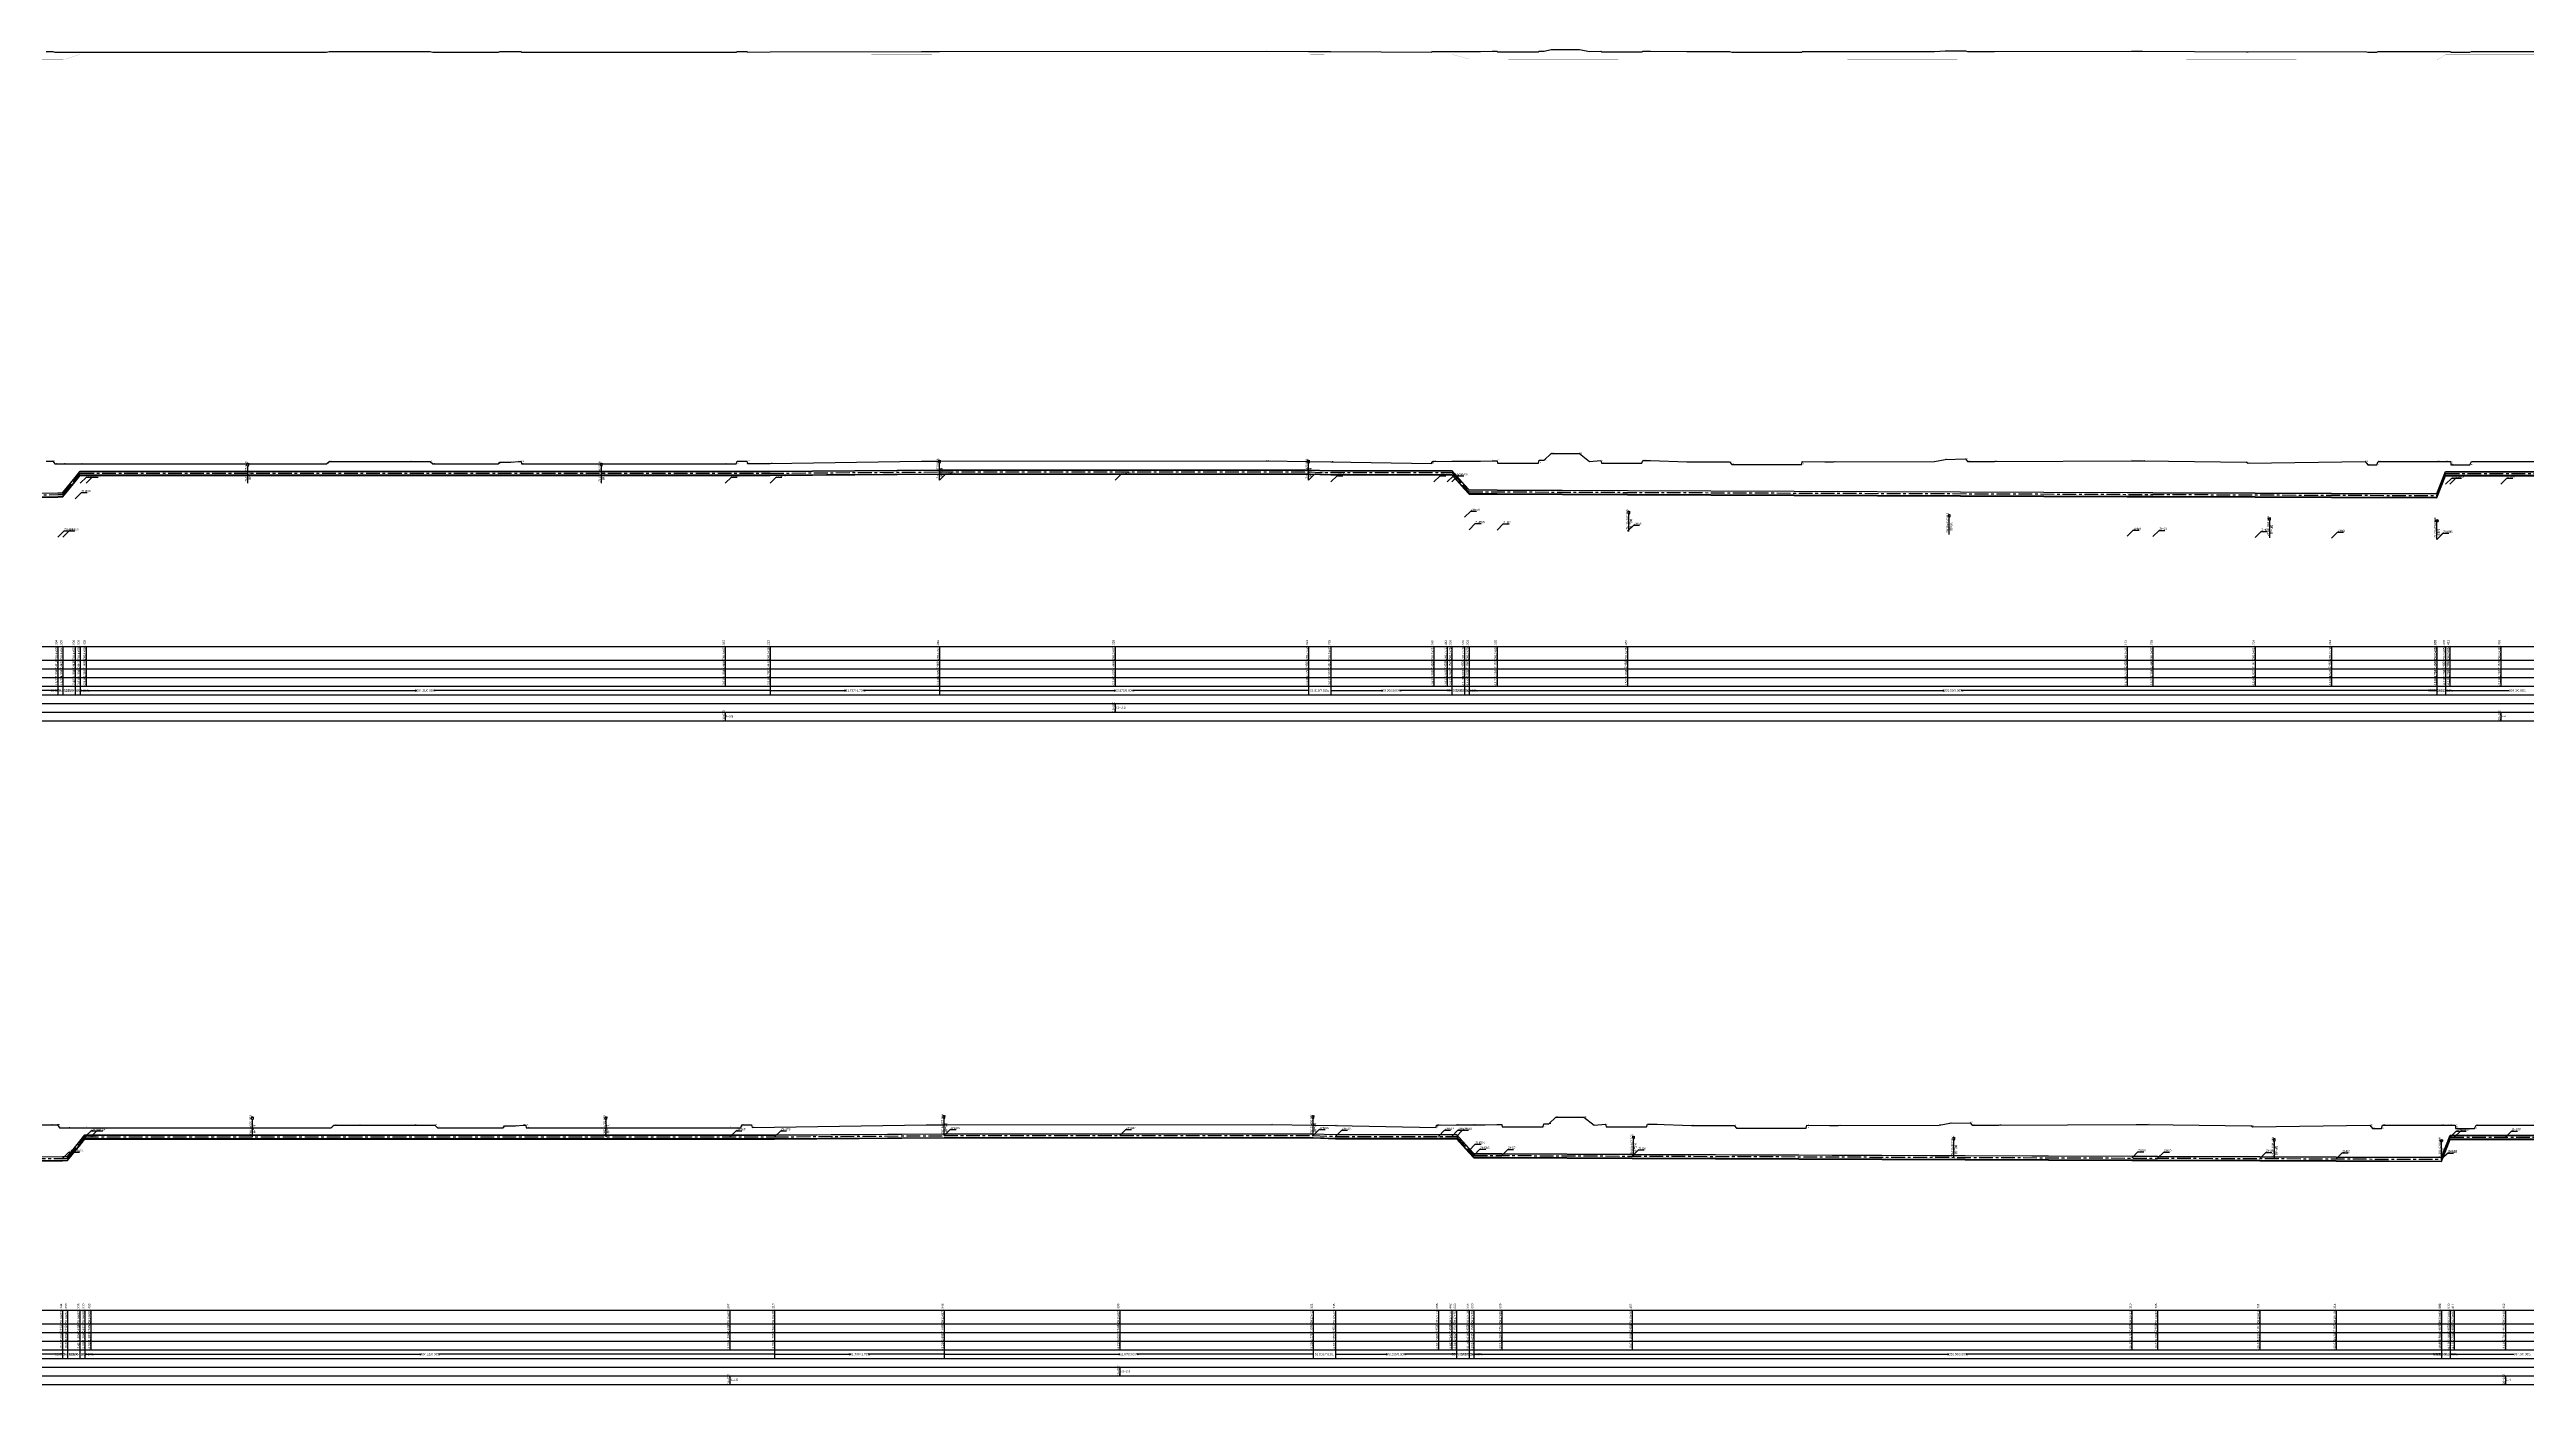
# Model space of a CAD drawing. Header units: millimetres. Extents: x 512630 to 554922, y 2378840 to 2394411.
# Drawn here: x 527752 to 533477, y 2381230 to 2384315 of the extents above; entities that cross this region are included whole.
import ezdxf
from ezdxf.enums import TextEntityAlignment as Align

# ---------------------------------------------------------------- set-up
doc = ezdxf.new("R2010")
doc.units = ezdxf.units.MM
doc.linetypes.add('CENTER', pattern=[50.8, 31.75, -6.35, 6.35, -6.35])
for name, color, linetype in [('pipe', 3, 'Continuous'), ('pipe_cen', 1, 'CENTER'), ('tab', 9, 'Continuous'), ('地形剖面', 4, 'Continuous'), ('地形剖面-交水点已修改', 6, 'Continuous'), ('纵面管线标注', 3, 'Continuous'), ('附属设施', 2, 'Continuous')]:
    doc.layers.add(name, color=color, linetype=linetype)
doc.styles.get("Standard").update_dxf_attribs({"font": 'arial.ttf'})

# ---------------------------------------------------------------- blocks, each defined once
blk = doc.blocks.new('qin排气阀va')
at = {"layer": '附属设施'}
for points in [[(-1.5, 22.8), (1.5, 22.8)], [(-1, 21), (-1, 22.8)], [(0, 22.8), (0, 23.55)], [(0, 0), (0, 20)], [(1, 21), (1, 22.8)]]:
    blk.add_lwpolyline(points, dxfattribs=at)
blk.add_arc((0, 21), 1, 180, 0, dxfattribs=at)
blk.add_attdef('ZH', text='', height=2.5, rotation=90, dxfattribs=at).set_placement((0, 2), align=Align.BOTTOM_LEFT)
blk.add_attdef('名称', text='', height=2.5, rotation=90, dxfattribs=at).set_placement((1, 4), align=Align.TOP_LEFT)
blk = doc.blocks.new('qin排泥阀vmud')
at = {"layer": '附属设施'}
for points in [[(-1.29, 22.2652), (1.29, 22.2652), (-1.29, 20.7348), (1.29, 20.7348), (-1.29, 22.2652)], [(0, 0), (0, 20)]]:
    blk.add_lwpolyline(points, dxfattribs=at)
blk.add_circle((0, 21.5), 1.5, dxfattribs=at)
blk.add_attdef('ZH', text='', height=2.5, rotation=89.9999985, dxfattribs=at).set_placement((0, 2), align=Align.BOTTOM_LEFT)
blk.add_attdef('名称', text='', height=2.5, rotation=89.9999985, dxfattribs=at).set_placement((1, 4), align=Align.TOP_LEFT)

msp = doc.modelspace()

# ---------------------------------------------------------------- linework, layer by layer
at = {"layer": 'pipe'}
for points in [[(527527.9, 2383290.1), (527771.1, 2383291.1), (527782.7, 2383291.2), (527811.2, 2383326.5), (527822.7, 2383340.8), (527836.1, 2383340.8), (529313.6, 2383340.8), (529416.9, 2383340.8), (529808.6, 2383343.6), (530214.4, 2383343.6), (530661.5, 2383343.6), (530713.4, 2383342), (530951.4, 2383342), (530982.1, 2383342), (530992.7, 2383342), (531022.2, 2383309.4), (531032.7, 2383297.9), (531097.4, 2383297.6), (531399.1, 2383296.4), (532553.8, 2383291.8), (532613.4, 2383291.6), (532849.4, 2383290.7), (533026, 2383290), (533269.3, 2383289), (533269.7, 2383289), (533289.7, 2383340), (533299.1, 2383340), (533417.2, 2383340), (533623.7, 2383340)], [(527527.9, 2383289.5), (527771.1, 2383290.5), (527782.7, 2383290.6), (527811.2, 2383325.9), (527822.7, 2383340.2), (527836.1, 2383340.2), (529313.6, 2383340.2), (529416.9, 2383340.2), (529808.6, 2383343), (530214.4, 2383343), (530661.5, 2383343), (530713.4, 2383341.4), (530951.4, 2383341.4), (530982.1, 2383341.4), (530992.7, 2383341.4), (531022.2, 2383308.8), (531032.7, 2383297.3), (531097.4, 2383297), (531399.1, 2383295.8), (532553.8, 2383291.2), (532613.4, 2383291), (532849.4, 2383290.1), (533026, 2383289.4), (533269.3, 2383288.4), (533269.7, 2383288.4), (533289.7, 2383339.4), (533299.1, 2383339.4), (533417.2, 2383339.4), (533623.7, 2383339.4)], [(527527.9, 2383281.5), (527771.1, 2383282.5), (527782.7, 2383282.6), (527811.2, 2383317.9), (527822.7, 2383332.2), (527836.1, 2383332.2), (529313.6, 2383332.2), (529416.9, 2383332.2), (529808.6, 2383335), (530214.4, 2383335), (530661.5, 2383335), (530713.4, 2383333.4), (530951.4, 2383333.4), (530982.1, 2383333.4), (530992.7, 2383333.4), (531022.2, 2383300.8), (531032.7, 2383289.3), (531097.4, 2383289), (531399.1, 2383287.8), (532553.8, 2383283.2), (532613.4, 2383283), (532849.4, 2383282.1), (533026, 2383281.4), (533269.3, 2383280.4), (533269.7, 2383280.4), (533289.7, 2383331.4), (533299.1, 2383331.4), (533417.2, 2383331.4), (533623.7, 2383331.4)], [(527527.9, 2383280.9), (527771.1, 2383281.9), (527782.7, 2383282), (527811.2, 2383317.3), (527822.7, 2383331.6), (527836.1, 2383331.6), (529313.6, 2383331.6), (529416.9, 2383331.6), (529808.6, 2383334.4), (530214.4, 2383334.4), (530661.5, 2383334.4), (530713.4, 2383332.8), (530951.4, 2383332.8), (530982.1, 2383332.8), (530992.7, 2383332.8), (531022.2, 2383300.2), (531032.7, 2383288.7), (531097.4, 2383288.4), (531399.1, 2383287.2), (532553.8, 2383282.6), (532613.4, 2383282.4), (532849.4, 2383281.5), (533026, 2383280.8), (533269.3, 2383279.8), (533269.7, 2383279.8), (533289.7, 2383330.8), (533299.1, 2383330.8), (533417.2, 2383330.8), (533623.7, 2383330.8)], [(527527.9, 2383280.1), (527771.1, 2383281.1), (527782.7, 2383281.2), (527811.2, 2383316.5), (527822.7, 2383330.8), (527836.1, 2383330.8), (529313.6, 2383330.8), (529416.9, 2383330.8), (529808.6, 2383333.6), (530214.4, 2383333.6), (530661.5, 2383333.6), (530713.4, 2383332), (530951.4, 2383332), (530982.1, 2383332), (530992.7, 2383332), (531022.2, 2383299.4), (531032.7, 2383287.9), (531097.4, 2383287.6), (531399.1, 2383286.4), (532553.8, 2383281.8), (532613.4, 2383281.6), (532849.4, 2383280.7), (533026, 2383280), (533269.3, 2383279), (533269.7, 2383279), (533289.7, 2383330), (533299.1, 2383330), (533417.2, 2383330), (533623.7, 2383330)], [(527538.6, 2381755.9), (527781.8, 2381756.9), (527793.4, 2381757), (527821.9, 2381792.4), (527833.4, 2381806.6), (527846.8, 2381806.6), (529324.3, 2381806.6), (529427.6, 2381806.6), (529819.3, 2381809.4), (530225.1, 2381809.4), (530672.2, 2381809.4), (530724.1, 2381807.8), (530962.1, 2381807.8), (530992.8, 2381807.8), (531003.4, 2381807.8), (531033, 2381775.2), (531043.4, 2381763.7), (531108.1, 2381763.4), (531409.9, 2381762.2), (532564.5, 2381757.7), (532624.1, 2381757.4), (532860.1, 2381756.5), (533036.7, 2381755.8), (533280, 2381754.8), (533280.4, 2381754.8), (533300.4, 2381805.8), (533309.8, 2381805.8), (533427.9, 2381805.8), (533634.4, 2381805.8)], [(527538.6, 2381755.3), (527781.8, 2381756.3), (527793.4, 2381756.4), (527821.9, 2381791.8), (527833.4, 2381806), (527846.8, 2381806), (529324.3, 2381806), (529427.6, 2381806), (529819.3, 2381808.8), (530225.1, 2381808.8), (530672.2, 2381808.8), (530724.1, 2381807.2), (530962.1, 2381807.2), (530992.8, 2381807.2), (531003.4, 2381807.2), (531033, 2381774.6), (531043.4, 2381763.1), (531108.1, 2381762.8), (531409.9, 2381761.6), (532564.5, 2381757.1), (532624.1, 2381756.8), (532860.1, 2381755.9), (533036.7, 2381755.2), (533280, 2381754.2), (533280.4, 2381754.2), (533300.4, 2381805.2), (533309.8, 2381805.2), (533427.9, 2381805.2), (533634.4, 2381805.2)], [(527538.6, 2381747.3), (527781.8, 2381748.3), (527793.4, 2381748.4), (527821.9, 2381783.8), (527833.4, 2381798), (527846.8, 2381798), (529324.3, 2381798), (529427.6, 2381798), (529819.3, 2381800.8), (530225.1, 2381800.8), (530672.2, 2381800.8), (530724.1, 2381799.2), (530962.1, 2381799.2), (530992.8, 2381799.2), (531003.4, 2381799.2), (531033, 2381766.6), (531043.4, 2381755.1), (531108.1, 2381754.8), (531409.9, 2381753.6), (532564.5, 2381749.1), (532624.1, 2381748.8), (532860.1, 2381747.9), (533036.7, 2381747.2), (533280, 2381746.2), (533280.4, 2381746.2), (533300.4, 2381797.2), (533309.8, 2381797.2), (533427.9, 2381797.2), (533634.4, 2381797.2)], [(527538.6, 2381746.7), (527781.8, 2381747.7), (527793.4, 2381747.8), (527821.9, 2381783.2), (527833.4, 2381797.4), (527846.8, 2381797.4), (529324.3, 2381797.4), (529427.6, 2381797.4), (529819.3, 2381800.2), (530225.1, 2381800.2), (530672.2, 2381800.2), (530724.1, 2381798.6), (530962.1, 2381798.6), (530992.8, 2381798.6), (531003.4, 2381798.6), (531033, 2381766), (531043.4, 2381754.5), (531108.1, 2381754.2), (531409.9, 2381753), (532564.5, 2381748.5), (532624.1, 2381748.2), (532860.1, 2381747.3), (533036.7, 2381746.6), (533280, 2381745.6), (533280.4, 2381745.6), (533300.4, 2381796.6), (533309.8, 2381796.6), (533427.9, 2381796.6), (533634.4, 2381796.6)], [(527538.6, 2381745.9), (527781.8, 2381746.9), (527793.4, 2381747), (527821.9, 2381782.4), (527833.4, 2381796.6), (527846.8, 2381796.6), (529324.3, 2381796.6), (529427.6, 2381796.6), (529819.3, 2381799.4), (530225.1, 2381799.4), (530672.2, 2381799.4), (530724.1, 2381797.8), (530962.1, 2381797.8), (530992.8, 2381797.8), (531003.4, 2381797.8), (531033, 2381765.2), (531043.4, 2381753.7), (531108.1, 2381753.4), (531409.9, 2381752.2), (532564.5, 2381747.7), (532624.1, 2381747.4), (532860.1, 2381746.5), (533036.7, 2381745.8), (533280, 2381744.8), (533280.4, 2381744.8), (533300.4, 2381795.8), (533309.8, 2381795.8), (533427.9, 2381795.8), (533634.4, 2381795.8)]]:
    msp.add_lwpolyline(points, dxfattribs=at)
at = {"layer": 'pipe_cen'}
for points in [[(521959.7, 2383262.2), (527771.1, 2383286.5), (527782.7, 2383286.6), (527811.2, 2383321.9), (527822.7, 2383336.2), (529416.9, 2383336.2), (529808.6, 2383339), (530661.5, 2383339), (530713.4, 2383337.4), (530992.7, 2383337.4), (531022.2, 2383304.8), (531032.7, 2383293.3), (533269.3, 2383284.4), (533269.7, 2383284.4), (533289.7, 2383335.4), (533623.7, 2383335.4)], [(521970.4, 2381728), (527781.8, 2381752.3), (527793.4, 2381752.4), (527821.9, 2381787.8), (527833.4, 2381802), (529427.6, 2381802), (529819.3, 2381804.8), (530672.2, 2381804.8), (530724.1, 2381803.2), (531003.4, 2381803.2), (531033, 2381770.6), (531043.4, 2381759.1), (533280, 2381750.2), (533280.4, 2381750.2), (533300.4, 2381801.2), (533634.4, 2381801.2)]]:
    msp.add_lwpolyline(points, dxfattribs=at)
at = {"layer": 'tab'}
for points in [[(513172.7, 2382935.8), (554875.9, 2382935.8)], [(513172.7, 2382903.8), (554875.9, 2382903.8)], [(527771.1, 2382935.8), (527771.1, 2382843.8)], [(527782.7, 2382935.8), (527782.7, 2382843.8)], [(527811.2, 2382935.8), (527811.2, 2382843.8)], [(527822.7, 2382935.8), (527822.7, 2382843.8)], [(527836.1, 2382935.8), (527836.1, 2382843.8)], [(529313.6, 2382935.8), (529313.6, 2382843.8)], [(529416.9, 2382935.8), (529416.9, 2382843.8)], [(529808.6, 2382935.8), (529808.6, 2382843.8)], [(530214.4, 2382935.8), (530214.4, 2382843.8)], [(530661.5, 2382935.8), (530661.5, 2382843.8)], [(530713.4, 2382935.8), (530713.4, 2382843.8)], [(530951.4, 2382935.8), (530951.4, 2382843.8)], [(530982.1, 2382935.8), (530982.1, 2382843.8)], [(530992.7, 2382935.8), (530992.7, 2382843.8)], [(531022.2, 2382935.8), (531022.2, 2382843.8)], [(531032.7, 2382935.8), (531032.7, 2382843.8)], [(531097.4, 2382935.8), (531097.4, 2382843.8)], [(531399.1, 2382935.8), (531399.1, 2382843.8)], [(532553.8, 2382935.8), (532553.8, 2382843.8)], [(532613.4, 2382935.8), (532613.4, 2382843.8)], [(532849.4, 2382935.8), (532849.4, 2382843.8)], [(533026, 2382935.8), (533026, 2382843.8)], [(533269.3, 2382935.8), (533269.3, 2382843.8)], [(533269.7, 2382935.8), (533269.7, 2382843.8)], [(533289.7, 2382935.8), (533289.7, 2382843.8)], [(533299.1, 2382935.8), (533299.1, 2382843.8)], [(533417.2, 2382935.8), (533417.2, 2382843.8)], [(513172.7, 2382883.8), (554875.9, 2382883.8)], [(513172.7, 2382863.8), (554875.9, 2382863.8)], [(513172.7, 2382843.8), (554875.9, 2382843.8)], [(527771.1, 2382843.8), (527771.1, 2382823.8)], [(527782.7, 2382843.8), (527782.7, 2382823.8)], [(527811.2, 2382843.8), (527811.2, 2382823.8)], [(527822.7, 2382843.8), (527822.7, 2382823.8)], [(529416.9, 2382843.8), (529416.9, 2382823.8)], [(529808.6, 2382843.8), (529808.6, 2382823.8)], [(530661.5, 2382843.8), (530661.5, 2382823.8)], [(530713.4, 2382843.8), (530713.4, 2382823.8)], [(530992.7, 2382843.8), (530992.7, 2382823.8)], [(531022.2, 2382843.8), (531022.2, 2382823.8)], [(531032.7, 2382843.8), (531032.7, 2382823.8)], [(533269.3, 2382843.8), (533269.3, 2382823.8)], [(533269.7, 2382843.8), (533269.7, 2382823.8)], [(533289.7, 2382843.8), (533289.7, 2382823.8)], [(513172.7, 2382823.8), (554875.9, 2382823.8)], [(513172.7, 2382803.8), (554875.9, 2382803.8)], [(513172.7, 2382783.8), (554875.9, 2382783.8)], [(527771.1, 2382833.8), (527768.1, 2382833.8), (524885.4, 2382833.8)], [(527822.7, 2382833.8), (527825.7, 2382833.8), (528599.8, 2382833.8)], [(529416.9, 2382833.8), (529413.9, 2382833.8), (528639.8, 2382833.8)], [(529313.6, 2382783.8), (529313.6, 2382763.8)], [(529416.9, 2382833.8), (529419.9, 2382833.8), (529592.8, 2382833.8)], [(529808.6, 2382833.8), (529805.6, 2382833.8), (529632.8, 2382833.8)], [(529808.6, 2382833.8), (529811.6, 2382833.8), (530215.1, 2382833.8)], [(530214.4, 2382803.8), (530214.4, 2382783.8)], [(530661.5, 2382833.8), (530658.5, 2382833.8), (530255.1, 2382833.8)], [(530713.4, 2382833.8), (530716.4, 2382833.8), (530833.1, 2382833.8)], [(530992.7, 2382833.8), (530989.7, 2382833.8), (530873.1, 2382833.8)], [(531032.7, 2382833.8), (531035.7, 2382833.8), (532131, 2382833.8)], [(533269.3, 2382833.8), (533266.3, 2382833.8), (532171, 2382833.8)], [(533289.7, 2382833.8), (533292.7, 2382833.8), (533436.7, 2382833.8)], [(533417.2, 2382783.8), (533417.2, 2382763.8)], [(513172.7, 2382763.8), (554875.9, 2382763.8)], [(513183.4, 2381401.7), (554886.6, 2381401.7)], [(513183.4, 2381369.7), (554886.6, 2381369.7)], [(527781.8, 2381401.7), (527781.8, 2381309.7)], [(527793.4, 2381401.7), (527793.4, 2381309.7)], [(527821.9, 2381401.7), (527821.9, 2381309.7)], [(527833.4, 2381401.7), (527833.4, 2381309.7)], [(527846.8, 2381401.7), (527846.8, 2381309.7)], [(529324.3, 2381401.7), (529324.3, 2381309.7)], [(529427.6, 2381401.7), (529427.6, 2381309.7)], [(529819.3, 2381401.7), (529819.3, 2381309.7)], [(530225.1, 2381401.7), (530225.1, 2381309.7)], [(530672.2, 2381401.7), (530672.2, 2381309.7)], [(530724.1, 2381401.7), (530724.1, 2381309.7)], [(530962.1, 2381401.7), (530962.1, 2381309.7)], [(530992.8, 2381401.7), (530992.8, 2381309.7)], [(531003.4, 2381401.7), (531003.4, 2381309.7)], [(531033, 2381401.7), (531033, 2381309.7)], [(531043.4, 2381401.7), (531043.4, 2381309.7)], [(531108.1, 2381401.7), (531108.1, 2381309.7)], [(531409.9, 2381401.7), (531409.9, 2381309.7)], [(532564.5, 2381401.7), (532564.5, 2381309.7)], [(532624.1, 2381401.7), (532624.1, 2381309.7)], [(532860.1, 2381401.7), (532860.1, 2381309.7)], [(533036.7, 2381401.7), (533036.7, 2381309.7)], [(533280, 2381401.7), (533280, 2381309.7)], [(533280.4, 2381401.7), (533280.4, 2381309.7)], [(533300.4, 2381401.7), (533300.4, 2381309.7)], [(533309.8, 2381401.7), (533309.8, 2381309.7)], [(533427.9, 2381401.7), (533427.9, 2381309.7)], [(513183.4, 2381349.7), (554886.6, 2381349.7)], [(513183.4, 2381329.7), (554886.6, 2381329.7)], [(513183.4, 2381309.7), (554886.6, 2381309.7)], [(527781.8, 2381299.7), (527778.8, 2381299.7), (524896.1, 2381299.7)], [(527781.8, 2381309.7), (527781.8, 2381289.7)], [(527793.4, 2381309.7), (527793.4, 2381289.7)], [(527821.9, 2381309.7), (527821.9, 2381289.7)], [(527833.4, 2381309.7), (527833.4, 2381289.7)], [(527833.4, 2381299.7), (527836.4, 2381299.7), (528610.5, 2381299.7)], [(529427.6, 2381299.7), (529424.6, 2381299.7), (528650.5, 2381299.7)], [(529427.6, 2381309.7), (529427.6, 2381289.7)], [(529427.6, 2381299.7), (529430.6, 2381299.7), (529603.5, 2381299.7)], [(529819.3, 2381299.7), (529816.3, 2381299.7), (529643.5, 2381299.7)], [(529819.3, 2381309.7), (529819.3, 2381289.7)], [(529819.3, 2381299.7), (529822.3, 2381299.7), (530225.8, 2381299.7)], [(530672.2, 2381299.7), (530669.2, 2381299.7), (530265.8, 2381299.7)], [(530672.2, 2381309.7), (530672.2, 2381289.7)], [(530724.1, 2381309.7), (530724.1, 2381289.7)], [(530724.1, 2381299.7), (530727.1, 2381299.7), (530843.8, 2381299.7)], [(531003.4, 2381299.7), (531000.4, 2381299.7), (530883.8, 2381299.7)], [(531003.4, 2381309.7), (531003.4, 2381289.7)], [(531033, 2381309.7), (531033, 2381289.7)], [(531043.4, 2381309.7), (531043.4, 2381289.7)], [(531043.4, 2381299.7), (531046.4, 2381299.7), (532141.7, 2381299.7)], [(533280, 2381299.7), (533277, 2381299.7), (532181.7, 2381299.7)], [(533280, 2381309.7), (533280, 2381289.7)], [(533280.4, 2381309.7), (533280.4, 2381289.7)], [(533300.4, 2381309.7), (533300.4, 2381289.7)], [(533300.4, 2381299.7), (533303.4, 2381299.7), (533447.4, 2381299.7)], [(513183.4, 2381289.7), (554886.6, 2381289.7)], [(513183.4, 2381269.7), (554886.6, 2381269.7)], [(513183.4, 2381249.7), (554886.6, 2381249.7)], [(529324.3, 2381249.7), (529324.3, 2381229.7)], [(530225.1, 2381269.7), (530225.1, 2381249.7)], [(533427.9, 2381249.7), (533427.9, 2381229.7)], [(513183.4, 2381229.7), (554886.6, 2381229.7)]]:
    msp.add_lwpolyline(points, dxfattribs=at)
at = {"layer": '地形剖面', "color": 56, "linetype": 'Continuous'}
msp.add_lwpolyline([(527743.6, 2384311.1), (527759, 2384311.1), (527764, 2384309.5), (527782.7, 2384309.5), (527822.7, 2384309.5), (528391.5, 2384309.5), (528398.2, 2384311), (528455.6, 2384311), (528583.3, 2384311), (528631.1, 2384311), (528637.7, 2384309.5), (528789.2, 2384309.5), (528792.4, 2384310.6), (528818.1, 2384310.6), (528835.3, 2384310.9), (528842, 2384310.9), (528842.8, 2384309.5), (529311.1, 2384309.5), (529338.5, 2384309.5), (529340.8, 2384311.1), (529363.5, 2384311.2), (529365, 2384309.7), (529416.9, 2384309.8), (529767.1, 2384311.1), (529808.6, 2384311.1), (530563.9, 2384311.3), (530661.5, 2384310.8), (530713.4, 2384310.6), (530945.5, 2384309.7), (530947, 2384311), (530950.8, 2384311), (530992.7, 2384311), (531032.7, 2384311.1), (531059.1, 2384311.2), (531086.1, 2384311.4), (531097.5, 2384311.4), (531098.4, 2384310), (531193.3, 2384310), (531194.6, 2384311.7), (531205.9, 2384311.7), (531222.6, 2384315.5), (531287.5, 2384315.5), (531310.9, 2384311), (531337.2, 2384311.5), (531338.5, 2384310), (531432, 2384310), (531434.5, 2384311.5), (531451.8, 2384311.5), (531535.8, 2384310.8), (531634.4, 2384310.8), (531639.9, 2384309.3), (531801.4, 2384309.3), (531802.6, 2384310.9), (531855, 2384310.8), (531875.2, 2384310.8), (532108.1, 2384310.9), (532132.8, 2384312.1), (532179.9, 2384312.4), (532184.9, 2384311), (532246.7, 2384311), (532563.8, 2384311.4), (532589.4, 2384311.4), (532829.3, 2384310.5), (532833.5, 2384310), (533104.1, 2384310.9), (533109.7, 2384309), (533130.6, 2384309), (533133.5, 2384310.9), (533281.7, 2384310.9), (533301, 2384310.9), (533301.7, 2384309.7), (533302.1, 2384309), (533346, 2384309), (533349.5, 2384310.9), (533517.1, 2384310.9)], dxfattribs=at)
at = {"layer": '地形剖面'}
for points in [[(527743.6, 2383363.8), (527759, 2383363.8), (527764, 2383357.4), (527782.7, 2383357.4), (527782.7, 2383357.4), (527822.7, 2383357.4), (527822.7, 2383357.4), (528391.5, 2383357.4), (528398.2, 2383363.4), (528455.6, 2383363.4), (528583.3, 2383363.4), (528631.1, 2383363.4), (528637.7, 2383357.4), (528789.2, 2383357.4), (528792.4, 2383361.8), (528818.1, 2383361.8), (528835.3, 2383363), (528842, 2383363), (528842.8, 2383357.4), (529311.1, 2383357.4), (529338.5, 2383357.4), (529340.8, 2383363.8), (529363.5, 2383364.2), (529365, 2383358.2), (529416.9, 2383358.9), (529416.9, 2383358.9), (529767.1, 2383363.8), (529808.6, 2383363.8), (529808.6, 2383363.8), (530563.9, 2383364.6), (530661.5, 2383363), (530661.5, 2383363), (530713.4, 2383362.1), (530713.4, 2383362.1), (530945.5, 2383358.2), (530947, 2383363.4), (530950.8, 2383363.4), (530992.7, 2383363.7), (530992.7, 2383363.7), (531032.7, 2383364), (531032.7, 2383364), (531059.1, 2383364.2), (531086.1, 2383365), (531097.5, 2383365), (531098.4, 2383359.4), (531193.3, 2383359.4), (531194.6, 2383366.2), (531205.9, 2383366.2), (531222.6, 2383381.4), (531287.5, 2383381.4), (531310.9, 2383363.4), (531337.2, 2383365.4), (531338.5, 2383359.4), (531432, 2383359.4), (531434.5, 2383365.4), (531451.8, 2383365.4), (531535.8, 2383362.6), (531634.4, 2383362.6), (531639.9, 2383356.6), (531801.4, 2383356.6), (531802.6, 2383363), (531855, 2383362.6), (531875.2, 2383362.6), (532108.1, 2383363), (532132.8, 2383367.8), (532179.9, 2383369), (532184.9, 2383363.4), (532246.7, 2383363.4), (532563.8, 2383365), (532589.4, 2383365), (532829.3, 2383361.4), (532833.5, 2383359.4), (533104.1, 2383363), (533109.7, 2383355.4), (533130.6, 2383355.4), (533133.5, 2383363), (533269.7, 2383363), (533281.7, 2383363), (533289.7, 2383363), (533301, 2383363), (533301.7, 2383358.3), (533302.1, 2383355.4), (533346, 2383355.4), (533349.5, 2383363), (533517.1, 2383363)], [(527563.8, 2381830), (527754.4, 2381829.6), (527769.7, 2381829.6), (527774.7, 2381823.2), (527793.4, 2381823.2), (527793.4, 2381823.2), (527833.4, 2381823.2), (527833.4, 2381823.2), (528402.3, 2381823.2), (528408.9, 2381829.2), (528466.3, 2381829.2), (528594, 2381829.2), (528641.8, 2381829.2), (528648.4, 2381823.2), (528799.9, 2381823.2), (528803.1, 2381827.6), (528828.8, 2381827.6), (528846, 2381828.8), (528852.7, 2381828.8), (528853.5, 2381823.2), (529321.8, 2381823.2), (529349.3, 2381823.2), (529351.5, 2381829.6), (529374.2, 2381830), (529375.7, 2381824), (529427.6, 2381824.7), (529427.6, 2381824.7), (529777.9, 2381829.6), (529819.3, 2381829.7), (529819.3, 2381829.7), (530574.6, 2381830.4), (530672.2, 2381828.8), (530672.2, 2381828.8), (530724.1, 2381827.9), (530724.1, 2381827.9), (530956.2, 2381824), (530957.7, 2381829.2), (530961.5, 2381829.2), (531003.4, 2381829.5), (531003.4, 2381829.5), (531043.4, 2381829.8), (531043.4, 2381829.8), (531069.8, 2381830), (531096.8, 2381830.8), (531108.2, 2381830.8), (531109.1, 2381825.2), (531204, 2381825.2), (531205.3, 2381832), (531216.6, 2381832), (531233.3, 2381847.2), (531298.2, 2381847.2), (531321.6, 2381829.2), (531347.9, 2381831.2), (531349.3, 2381825.2), (531442.7, 2381825.2), (531445.2, 2381831.2), (531462.5, 2381831.2), (531546.5, 2381828.4), (531645.1, 2381828.4), (531650.6, 2381822.4), (531812.1, 2381822.4), (531813.3, 2381828.8), (531865.7, 2381828.4), (531885.9, 2381828.4), (532118.8, 2381828.8), (532143.5, 2381833.6), (532190.6, 2381834.8), (532195.6, 2381829.2), (532257.4, 2381829.2), (532574.5, 2381830.8), (532600.1, 2381830.8), (532840, 2381827.2), (532844.2, 2381825.2), (533114.8, 2381828.8), (533120.4, 2381821.2), (533141.3, 2381821.2), (533144.2, 2381828.8), (533280.4, 2381828.8), (533292.4, 2381828.8), (533300.4, 2381828.8), (533311.8, 2381828.8), (533312.4, 2381824.1), (533312.8, 2381821.2), (533356.7, 2381821.2), (533360.2, 2381828.8), (533527.8, 2381828.8)]]:
    msp.add_lwpolyline(points, dxfattribs=at)
at = {"layer": '地形剖面-交水点已修改', "color": 1, "linetype": 'CENTER', "const_width": 0.25}
msp.add_lwpolyline([(513234.7, 2384265.4), (516730.7, 2384282.8), (516770.7, 2384306.3), (519004.3, 2384306.3), (519080.3, 2384304.4), (519659.4, 2384304.4), (519707.4, 2384305.6), (520038.5, 2384305.6), (520070.5, 2384304.8), (521919.7, 2384304.8), (521959.7, 2384285.6), (524139.8, 2384287.9), (524823.8, 2384288.6), (527782.7, 2384291.7), (527822.7, 2384304.2), (529416.9, 2384304.2), (529808.6, 2384304.9), (530661.5, 2384304.9), (530713.4, 2384304.5), (530992.7, 2384304.5), (531032.7, 2384293.4), (533269.7, 2384291.2), (533289.7, 2384304), (533623.7, 2384304)], dxfattribs=at)
at = {"layer": '纵面管线标注', "color": 9}
for points in [[(527822.7, 2383312.7), (527836.8, 2383326.8), (527850.3, 2383326.8)], [(527836.1, 2383312.7), (527850.3, 2383326.8), (527863.8, 2383326.8)], [(529313.6, 2383312.7), (529327.7, 2383326.8), (529341.2, 2383326.8)], [(529416.9, 2383312.7), (529431, 2383326.8), (529444.5, 2383326.8)], [(529808.6, 2383319.7), (529822.8, 2383333.8), (529836.3, 2383333.8)], [(530214.4, 2383319.7), (530228.5, 2383333.8), (530242, 2383333.8)], [(530661.5, 2383319.7), (530675.6, 2383333.8), (530689.1, 2383333.8)], [(530713.4, 2383315.8), (530727.6, 2383329.9), (530741.1, 2383329.9)], [(530951.4, 2383315.8), (530965.5, 2383329.9), (530979, 2383329.9)], [(530982.1, 2383315.8), (530996.3, 2383329.9), (531009.8, 2383329.9)], [(530992.7, 2383315.8), (531006.8, 2383329.9), (531020.3, 2383329.9)], [(533289.7, 2383310.7), (533303.8, 2383324.8), (533317.3, 2383324.8)], [(533299.1, 2383310.7), (533313.2, 2383324.8), (533326.7, 2383324.8)], [(533417.2, 2383310.7), (533431.3, 2383324.8), (533444.8, 2383324.8)], [(527811.2, 2383277.1), (527825.3, 2383291.2), (527838.8, 2383291.2)], [(531022.2, 2383234.2), (531036.4, 2383248.4), (531049.9, 2383248.4)], [(527771.1, 2383188.5), (527785.2, 2383202.6), (527798.7, 2383202.6)], [(527782.7, 2383188.6), (527796.8, 2383202.8), (527810.3, 2383202.8)], [(531032.7, 2383205.4), (531046.8, 2383219.5), (531060.3, 2383219.5)], [(531097.4, 2383204.8), (531111.5, 2383218.9), (531125, 2383218.9)], [(531399.1, 2383201.8), (531413.3, 2383215.9), (531426.8, 2383215.9)], [(532553.8, 2383190.3), (532567.9, 2383204.4), (532581.4, 2383204.4)], [(532613.4, 2383189.7), (532627.6, 2383203.9), (532641.1, 2383203.9)], [(532849.4, 2383187.4), (532863.5, 2383201.5), (532877, 2383201.5)], [(533026, 2383185.6), (533040.1, 2383199.8), (533053.6, 2383199.8)], [(533269.3, 2383183.2), (533283.4, 2383197.3), (533296.9, 2383197.3)], [(533269.7, 2383183.2), (533283.8, 2383197.3), (533297.3, 2383197.3)], [(527833.4, 2381802), (527847.5, 2381816.2), (527861, 2381816.2)], [(527846.8, 2381802), (527861, 2381816.2), (527874.5, 2381816.2)], [(529324.3, 2381802), (529338.4, 2381816.2), (529351.9, 2381816.2)], [(529427.6, 2381802), (529441.8, 2381816.2), (529455.3, 2381816.2)], [(529819.3, 2381804.8), (529833.5, 2381819), (529847, 2381819)], [(530225.1, 2381804.8), (530239.2, 2381819), (530252.7, 2381819)], [(530672.2, 2381804.8), (530686.4, 2381819), (530699.9, 2381819)], [(530724.1, 2381803.2), (530738.3, 2381817.4), (530751.8, 2381817.4)], [(530962.1, 2381803.2), (530976.2, 2381817.4), (530989.7, 2381817.4)], [(530992.8, 2381803.2), (531007, 2381817.4), (531020.5, 2381817.4)], [(531003.4, 2381803.2), (531017.5, 2381817.4), (531031, 2381817.4)], [(533300.4, 2381801.2), (533314.5, 2381815.4), (533328, 2381815.4)], [(533309.8, 2381801.2), (533324, 2381815.4), (533337.5, 2381815.4)], [(533427.9, 2381801.2), (533442, 2381815.4), (533455.5, 2381815.4)], [(527781.8, 2381752.3), (527795.9, 2381766.5), (527809.4, 2381766.5)], [(527793.4, 2381752.4), (527807.5, 2381766.5), (527821, 2381766.5)], [(527821.9, 2381787.8), (527836, 2381801.9), (527849.5, 2381801.9)], [(531033, 2381770.6), (531047.1, 2381784.8), (531060.6, 2381784.8)], [(531043.4, 2381759.1), (531057.5, 2381773.2), (531071, 2381773.2)], [(531108.1, 2381758.8), (531122.2, 2381773), (531135.7, 2381773)], [(531409.9, 2381757.6), (531424, 2381771.8), (531437.5, 2381771.8)], [(532564.5, 2381753.1), (532578.7, 2381767.2), (532592.2, 2381767.2)], [(532624.1, 2381752.8), (532638.3, 2381767), (532651.8, 2381767)], [(532860.1, 2381751.9), (532874.2, 2381766), (532887.7, 2381766)], [(533036.7, 2381751.2), (533050.9, 2381765.3), (533064.4, 2381765.3)], [(533280, 2381750.2), (533294.1, 2381764.4), (533307.6, 2381764.4)], [(533280.4, 2381750.2), (533294.5, 2381764.4), (533308, 2381764.4)]]:
    msp.add_lwpolyline(points, dxfattribs=at)

# ---------------------------------------------------------------- block references
at = {"layer": '附属设施', "xscale": 2, "yscale": 2, "zscale": 2}
for p, values in [((528210, 2383312.7), {'ZH': 'ZH14+975.353', '名称': '排气阀'}), ((529027.2, 2383312.7), {'ZH': 'ZH15+792.509', '名称': '排气阀'}), ((529808.6, 2383319.7), {'ZH': 'ZH16+573.946', '名称': '排气阀'}), ((530661.5, 2383319.7), {'ZH': 'ZH17+426.821', '名称': '排气阀'}), ((531402.1, 2383201.7), {'ZH': 'ZH18+167.366', '名称': '排气阀'}), ((532142.6, 2383194.4), {'ZH': 'ZH18+907.911', '名称': '排气阀'}), ((532883.1, 2383187), {'ZH': 'ZH19+648.455', '名称': '排气阀'}), ((528220.8, 2381802), {'ZH': 'ZH14+975.353', '名称': '排气阀'}), ((529037.9, 2381802), {'ZH': 'ZH15+792.509', '名称': '排气阀'}), ((529819.3, 2381804.8), {'ZH': 'ZH16+573.946', '名称': '排气阀'}), ((530672.2, 2381804.8), {'ZH': 'ZH17+426.821', '名称': '排气阀'}), ((531412.8, 2381757.6), {'ZH': 'ZH18+167.366', '名称': '排气阀'}), ((532153.3, 2381754.7), {'ZH': 'ZH18+907.911', '名称': '排气阀'}), ((532893.9, 2381751.7), {'ZH': 'ZH19+648.455', '名称': '排气阀'})]:
    msp.add_blockref('qin排气阀va', p, dxfattribs=at).add_auto_attribs(values)
at = {"layer": '附属设施'}
ref = msp.add_blockref('qin排泥阀vmud', (533269.3, 2383183.2), dxfattribs=dict(at, xscale=2, yscale=2, zscale=2))
ref.add_attrib('ZH', 'ZH20+034.589', dxfattribs={"height": 5, "rotation": 90, "width": 0.8}).set_placement((533269.3, 2383187.2), align=Align.BOTTOM_LEFT)
ref.add_attrib('名称', '排泥阀', dxfattribs={"height": 5, "rotation": 90, "width": 0.8}).set_placement((533271.3, 2383191.2), align=Align.TOP_LEFT)
ref = msp.add_blockref('qin排泥阀vmud', (533280, 2381750.2), dxfattribs=dict(at, xscale=2, yscale=2, zscale=2))
ref.add_attrib('ZH', 'ZH20+034.589', dxfattribs={"height": 5, "rotation": 90, "width": 0.8}).set_placement((533280, 2381754.2), align=Align.BOTTOM_LEFT)
ref.add_attrib('名称', '排泥阀', dxfattribs={"height": 5, "rotation": 90, "width": 0.8}).set_placement((533282, 2381758.2), align=Align.TOP_LEFT)

# ---------------------------------------------------------------- texts
at = {"layer": 'tab', "color": 3}
for s, p in [('ZH41K', (527771.1, 2382893.8)), ('ZH42S', (527782.7, 2382893.8)), ('ZH43K', (527811.2, 2382893.8)), ('ZH44S', (527822.7, 2382893.8)), ('ZH45P', (527836.1, 2382893.8)), ('ZH46P', (529313.6, 2382893.8)), ('ZH47S', (529416.9, 2382893.8)), ('ZH48S', (529808.6, 2382893.8)), ('ZH49P', (530214.4, 2382893.8)), ('ZH50S', (530661.5, 2382893.8)), ('ZH51S', (530713.4, 2382893.8)), ('ZH52P', (530951.4, 2382893.8)), ('ZH53P', (530982.1, 2382893.8)), ('ZH54S', (530992.7, 2382893.8)), ('ZH55K', (531022.2, 2382893.8)), ('ZH56S', (531032.7, 2382893.8)), ('ZH57', (531097.4, 2382893.8)), ('ZH58', (531399.1, 2382893.8)), ('ZH59', (532553.8, 2382893.8)), ('ZH60', (532613.4, 2382893.8)), ('ZH61', (532849.4, 2382893.8)), ('ZH62', (533026, 2382893.8)), ('ZH63K', (533269.3, 2382893.8)), ('ZH64S', (533269.7, 2382893.8)), ('ZH65S', (533289.7, 2382893.8)), ('ZH66P', (533299.1, 2382893.8)), ('ZH67P', (533417.2, 2382893.8)), ('ZH41K', (527781.8, 2381359.7)), ('ZH42S', (527793.4, 2381359.7)), ('ZH43K', (527821.9, 2381359.7)), ('ZH44S', (527833.4, 2381359.7)), ('ZH45P', (527846.8, 2381359.7)), ('ZH46P', (529324.3, 2381359.7)), ('ZH47S', (529427.6, 2381359.7)), ('ZH48S', (529819.3, 2381359.7)), ('ZH49P', (530225.1, 2381359.7)), ('ZH50S', (530672.2, 2381359.7)), ('ZH51S', (530724.1, 2381359.7)), ('ZH52P', (530962.1, 2381359.7)), ('ZH53P', (530992.8, 2381359.7)), ('ZH54S', (531003.4, 2381359.7)), ('ZH55K', (531033, 2381359.7)), ('ZH56S', (531043.4, 2381359.7)), ('ZH57', (531108.1, 2381359.7)), ('ZH58', (531409.9, 2381359.7)), ('ZH59', (532564.5, 2381359.7)), ('ZH60', (532624.1, 2381359.7)), ('ZH61', (532860.1, 2381359.7)), ('ZH62', (533036.7, 2381359.7)), ('ZH63K', (533280, 2381359.7)), ('ZH64S', (533280.4, 2381359.7)), ('ZH65S', (533300.4, 2381359.7)), ('ZH66P', (533309.8, 2381359.7)), ('ZH67P', (533427.9, 2381359.7))]:
    msp.add_text(s, height=5, rotation=90, dxfattribs=at).set_placement(p, align=Align.BOTTOM_CENTER)
for s, p in [('ZH14+536.394', (527770, 2382904.3)), ('ZH14+548.000', (527781.6, 2382904.3)), ('ZH14+576.506', (527810.1, 2382904.3)), ('ZH14+588.000', (527821.6, 2382904.3)), ('ZH14+601.439', (527835, 2382904.3)), ('ZH16+078.867', (529312.5, 2382904.3)), ('ZH16+182.210', (529415.8, 2382904.3)), ('ZH16+573.946', (529807.5, 2382904.3)), ('ZH16+979.693', (530213.3, 2382904.3)), ('ZH17+426.821', (530660.4, 2382904.3)), ('ZH17+478.735', (530712.3, 2382904.3)), ('ZH17+716.688', (530950.3, 2382904.3)), ('ZH17+747.442', (530981, 2382904.3)), ('ZH17+758.000', (530991.6, 2382904.3)), ('ZH17+787.555', (531021.1, 2382904.3)), ('ZH17+798.000', (531031.6, 2382904.3)), ('ZH17+862.666', (531096.3, 2382904.3)), ('ZH18+164.452', (531398, 2382904.3)), ('ZH19+319.110', (532552.7, 2382904.3)), ('ZH19+378.736', (532612.3, 2382904.3)), ('ZH19+614.704', (532848.3, 2382904.3)), ('ZH19+791.314', (533024.9, 2382904.3)), ('ZH20+034.589', (533268.2, 2382904.3)), ('ZH20+035.000', (533268.6, 2382904.3)), ('ZH20+055.000', (533288.6, 2382904.3)), ('ZH20+064.411', (533298, 2382904.3)), ('ZH20+182.469', (533416.1, 2382904.3)), ('1.384', (527770, 2382864.3)), ('-16.337', (527770, 2382844.3)), ('1.384', (527781.6, 2382864.3)), ('-16.324', (527781.6, 2382844.3)), ('1.384', (527810.1, 2382864.3)), ('-7.481', (527810.1, 2382844.3)), ('1.384', (527821.6, 2382864.3)), ('-3.916', (527821.6, 2382844.3)), ('1.384', (527835, 2382864.3)), ('-3.916', (527835, 2382844.3)), ('1.384', (529312.5, 2382864.3)), ('-3.916', (529312.5, 2382844.3)), ('1.765', (529415.8, 2382864.3)), ('-3.916', (529415.8, 2382844.3)), ('2.995', (529807.5, 2382864.3)), ('-3.216', (529807.5, 2382844.3)), ('3.097', (530213.3, 2382864.3)), ('-3.216', (530213.3, 2382844.3)), ('2.775', (530660.4, 2382864.3)), ('-3.216', (530660.4, 2382844.3)), ('2.557', (530712.3, 2382864.3)), ('-3.611', (530712.3, 2382844.3)), ('2.885', (530950.3, 2382864.3)), ('-3.611', (530950.3, 2382844.3)), ('2.942', (530981, 2382864.3)), ('-3.611', (530981, 2382844.3)), ('2.962', (530991.6, 2382864.3)), ('-3.611', (530991.6, 2382844.3)), ('3.016', (531021.1, 2382864.3)), ('-11.764', (531021.1, 2382844.3)), ('3.035', (531031.6, 2382864.3)), ('-14.646', (531031.6, 2382844.3)), ('3.284', (531096.3, 2382864.3)), ('-14.71', (531096.3, 2382844.3)), ('1.884', (531398, 2382864.3)), ('-15.01', (531398, 2382844.3)), ('3.271', (532552.7, 2382864.3)), ('-16.156', (532552.7, 2382844.3)), ('3.194', (532612.3, 2382864.3)), ('-16.215', (532612.3, 2382844.3)), ('1.937', (532848.3, 2382864.3)), ('-16.449', (532848.3, 2382844.3)), ('2.524', (533024.9, 2382864.3)), ('-16.624', (533024.9, 2382844.3)), ('2.784', (533268.2, 2382864.3)), ('-16.866', (533268.2, 2382844.3)), ('2.784', (533268.6, 2382864.3)), ('-16.866', (533268.6, 2382844.3)), ('2.784', (533288.6, 2382864.3)), ('-4.116', (533288.6, 2382844.3)), ('2.784', (533298, 2382864.3)), ('-4.116', (533298, 2382844.3)), ('2.784', (533416.1, 2382864.3)), ('-4.116', (533416.1, 2382844.3)), ('16+079', (529312.5, 2382764.3)), ('16+980', (530213.3, 2382784.3)), ('20+182', (533416.1, 2382764.3)), ('ZH14+536.394', (527780.7, 2381370.2)), ('ZH14+548.000', (527792.3, 2381370.2)), ('ZH14+576.506', (527820.8, 2381370.2)), ('ZH14+588.000', (527832.3, 2381370.2)), ('ZH14+601.439', (527845.7, 2381370.2)), ('ZH16+078.867', (529323.2, 2381370.2)), ('ZH16+182.210', (529426.5, 2381370.2)), ('ZH16+573.946', (529818.2, 2381370.2)), ('ZH16+979.693', (530224, 2381370.2)), ('ZH17+426.821', (530671.1, 2381370.2)), ('ZH17+478.735', (530723, 2381370.2)), ('ZH17+716.688', (530961, 2381370.2)), ('ZH17+747.442', (530991.7, 2381370.2)), ('ZH17+758.000', (531002.3, 2381370.2)), ('ZH17+787.555', (531031.9, 2381370.2)), ('ZH17+798.000', (531042.3, 2381370.2)), ('ZH17+862.666', (531107, 2381370.2)), ('ZH18+164.452', (531408.8, 2381370.2)), ('ZH19+319.110', (532563.4, 2381370.2)), ('ZH19+378.736', (532623, 2381370.2)), ('ZH19+614.704', (532859, 2381370.2)), ('ZH19+791.314', (533035.6, 2381370.2)), ('ZH20+034.589', (533278.9, 2381370.2)), ('ZH20+035.000', (533279.3, 2381370.2)), ('ZH20+055.000', (533299.3, 2381370.2)), ('ZH20+064.411', (533308.7, 2381370.2)), ('ZH20+182.469', (533426.8, 2381370.2)), ('1.384', (527780.7, 2381330.2)), ('-16.337', (527780.7, 2381310.2)), ('1.384', (527792.3, 2381330.2)), ('-16.324', (527792.3, 2381310.2)), ('1.384', (527820.8, 2381330.2)), ('-7.481', (527820.8, 2381310.2)), ('1.384', (527832.3, 2381330.2)), ('-3.916', (527832.3, 2381310.2)), ('1.384', (527845.7, 2381330.2)), ('-3.916', (527845.7, 2381310.2)), ('1.384', (529323.2, 2381330.2)), ('-3.916', (529323.2, 2381310.2)), ('1.765', (529426.5, 2381330.2)), ('-3.916', (529426.5, 2381310.2)), ('2.995', (529818.2, 2381330.2)), ('-3.216', (529818.2, 2381310.2)), ('3.097', (530224, 2381330.2)), ('-3.216', (530224, 2381310.2)), ('2.775', (530671.1, 2381330.2)), ('-3.216', (530671.1, 2381310.2)), ('2.557', (530723, 2381330.2)), ('-3.611', (530723, 2381310.2)), ('2.885', (530961, 2381330.2)), ('-3.611', (530961, 2381310.2)), ('2.942', (530991.7, 2381330.2)), ('-3.611', (530991.7, 2381310.2)), ('2.962', (531002.3, 2381330.2)), ('-3.611', (531002.3, 2381310.2)), ('3.016', (531031.9, 2381330.2)), ('-11.764', (531031.9, 2381310.2)), ('3.035', (531042.3, 2381330.2)), ('-14.646', (531042.3, 2381310.2)), ('3.284', (531107, 2381330.2)), ('-14.71', (531107, 2381310.2)), ('1.884', (531408.8, 2381330.2)), ('-15.01', (531408.8, 2381310.2)), ('3.271', (532563.4, 2381330.2)), ('-16.156', (532563.4, 2381310.2)), ('3.194', (532623, 2381330.2)), ('-16.215', (532623, 2381310.2)), ('1.937', (532859, 2381330.2)), ('-16.449', (532859, 2381310.2)), ('2.524', (533035.6, 2381330.2)), ('-16.624', (533035.6, 2381310.2)), ('2.784', (533278.9, 2381330.2)), ('-16.866', (533278.9, 2381310.2)), ('2.784', (533279.3, 2381330.2)), ('-16.866', (533279.3, 2381310.2)), ('2.784', (533299.3, 2381330.2)), ('-4.116', (533299.3, 2381310.2)), ('2.784', (533308.7, 2381330.2)), ('-4.116', (533308.7, 2381310.2)), ('2.784', (533426.8, 2381330.2)), ('-4.116', (533426.8, 2381310.2)), ('16+079', (529323.2, 2381230.2)), ('16+980', (530224, 2381250.2)), ('20+182', (533426.8, 2381230.2))]:
    msp.add_text(s, height=5, rotation=90, dxfattribs=at).set_placement(p)
for s, p in [('11.606/-1.12‰', (527776.9, 2382833.8)), ('29.846/-296.29‰', (527796.9, 2382833.8)), ('12.034/-296.24‰', (527816.9, 2382833.8)), ('1594.21/0.00‰', (528619.8, 2382833.8)), ('391.737/-1.79‰', (529612.8, 2382833.8)), ('852.875/0.00‰', (530235.1, 2382833.8)), ('51.916/7.61‰', (530687.5, 2382833.8)), ('279.265/0.00‰', (530853.1, 2382833.8)), ('30.659/265.93‰', (531007.5, 2382833.8)), ('10.835/265.98‰', (531027.5, 2382833.8)), ('2236.59/0.99‰', (532151, 2382833.8)), ('0.411/0.00‰', (533269.5, 2382833.8)), ('23.718/-537.56‰', (533279.7, 2382833.8)), ('334.0/0.00‰', (533456.7, 2382833.8)), ('11.606/-1.12‰', (527787.6, 2381299.7)), ('29.846/-296.29‰', (527807.7, 2381299.7)), ('12.034/-296.24‰', (527827.7, 2381299.7)), ('1594.21/0.00‰', (528630.5, 2381299.7)), ('391.737/-1.79‰', (529623.5, 2381299.7)), ('852.875/0.00‰', (530245.8, 2381299.7)), ('51.916/7.61‰', (530698.2, 2381299.7)), ('279.265/0.00‰', (530863.8, 2381299.7)), ('30.659/265.93‰', (531018.2, 2381299.7)), ('10.835/265.98‰', (531038.2, 2381299.7)), ('2236.59/0.99‰', (532161.7, 2381299.7)), ('0.411/0.00‰', (533280.2, 2381299.7)), ('23.718/-537.56‰', (533290.4, 2381299.7)), ('334.0/0.00‰', (533467.4, 2381299.7))]:
    msp.add_text(s, height=5, dxfattribs=at).set_placement(p, align=Align.MIDDLE_CENTER)
for s, p in [('3.3--2.3', (530214.4, 2382791.8)), ('4--3.5', (529313.6, 2382771.8)), ('5--4', (533417.2, 2382771.8)), ('4--3.5', (529324.3, 2381237.7)), ('3.3--2.3', (530225.1, 2381257.7)), ('5--4', (533427.9, 2381237.7))]:
    msp.add_text(s, height=5, dxfattribs=at).set_placement(p)
at = {"layer": '地形剖面', "color": 9}
for s, p in [('2.98', (527759, 2383363.8)), ('1.38', (527764, 2383357.4)), ('1.38', (527782.7, 2383357.4)), ('1.38', (527782.7, 2383357.4)), ('1.38', (527822.7, 2383357.4)), ('1.38', (527822.7, 2383357.4)), ('1.38', (528391.5, 2383357.4)), ('2.88', (528398.2, 2383363.4)), ('2.88', (528455.6, 2383363.4)), ('2.88', (528583.3, 2383363.4)), ('2.88', (528631.1, 2383363.4)), ('1.38', (528637.7, 2383357.4)), ('1.38', (528789.2, 2383357.4)), ('2.48', (528792.4, 2383361.8)), ('2.48', (528818.1, 2383361.8)), ('2.78', (528835.3, 2383363)), ('2.78', (528842, 2383363)), ('1.38', (528842.8, 2383357.4)), ('1.38', (529311.1, 2383357.4)), ('1.38', (529338.5, 2383357.4)), ('2.98', (529340.8, 2383363.8)), ('3.08', (529363.5, 2383364.2)), ('1.58', (529365, 2383358.2)), ('1.77', (529416.9, 2383358.9)), ('1.77', (529416.9, 2383358.9)), ('2.98', (529767.1, 2383363.8)), ('3.0', (529808.6, 2383363.8)), ('3.0', (529808.6, 2383363.8)), ('3.18', (530563.9, 2383364.6)), ('2.78', (530661.5, 2383363)), ('2.78', (530661.5, 2383363)), ('2.56', (530713.4, 2383362.1)), ('2.56', (530713.4, 2383362.1)), ('1.58', (530945.5, 2383358.2)), ('2.88', (530947, 2383363.4)), ('2.88', (530950.8, 2383363.4)), ('2.96', (530992.7, 2383363.7)), ('2.96', (530992.7, 2383363.7)), ('3.04', (531032.7, 2383364)), ('3.04', (531032.7, 2383364)), ('3.08', (531059.1, 2383364.2)), ('3.28', (531086.1, 2383365)), ('3.28', (531097.5, 2383365)), ('1.88', (531098.4, 2383359.4)), ('1.88', (531193.3, 2383359.4)), ('3.58', (531194.6, 2383366.2)), ('3.58', (531205.9, 2383366.2)), ('7.38', (531222.6, 2383381.4)), ('7.38', (531287.5, 2383381.4)), ('2.88', (531310.9, 2383363.4)), ('3.38', (531337.2, 2383365.4)), ('1.88', (531338.5, 2383359.4)), ('1.88', (531432, 2383359.4)), ('3.38', (531434.5, 2383365.4)), ('3.38', (531451.8, 2383365.4)), ('2.68', (531535.8, 2383362.6)), ('2.68', (531634.4, 2383362.6)), ('1.18', (531639.9, 2383356.6)), ('1.18', (531801.4, 2383356.6)), ('2.78', (531802.6, 2383363)), ('2.68', (531855, 2383362.6)), ('2.68', (531875.2, 2383362.6)), ('2.78', (532108.1, 2383363)), ('3.98', (532132.8, 2383367.8)), ('4.28', (532179.9, 2383369)), ('2.88', (532184.9, 2383363.4)), ('2.88', (532246.7, 2383363.4)), ('3.28', (532563.8, 2383365)), ('3.28', (532589.4, 2383365)), ('2.38', (532829.3, 2383361.4)), ('1.88', (532833.5, 2383359.4)), ('2.78', (533104.1, 2383363)), ('0.88', (533109.7, 2383355.4)), ('0.88', (533130.6, 2383355.4)), ('2.78', (533133.5, 2383363)), ('2.78', (533269.7, 2383363)), ('2.78', (533281.7, 2383363)), ('2.78', (533289.7, 2383363)), ('2.78', (533301, 2383363)), ('1.61', (533301.7, 2383358.3)), ('0.88', (533302.1, 2383355.4)), ('0.88', (533346, 2383355.4)), ('2.78', (533349.5, 2383363)), ('2.98', (527754.4, 2381829.6)), ('2.98', (527769.7, 2381829.6)), ('1.38', (527774.7, 2381823.2)), ('1.38', (527793.4, 2381823.2)), ('1.38', (527793.4, 2381823.2)), ('1.38', (527833.4, 2381823.2)), ('1.38', (527833.4, 2381823.2)), ('1.38', (528402.3, 2381823.2)), ('2.88', (528408.9, 2381829.2)), ('2.88', (528466.3, 2381829.2)), ('2.88', (528594, 2381829.2)), ('2.88', (528641.8, 2381829.2)), ('1.38', (528648.4, 2381823.2)), ('1.38', (528799.9, 2381823.2)), ('2.48', (528803.1, 2381827.6)), ('2.48', (528828.8, 2381827.6)), ('2.78', (528846, 2381828.8)), ('2.78', (528852.7, 2381828.8)), ('1.38', (528853.5, 2381823.2)), ('1.38', (529321.8, 2381823.2)), ('1.38', (529349.3, 2381823.2)), ('2.98', (529351.5, 2381829.6)), ('3.08', (529374.2, 2381830)), ('1.58', (529375.7, 2381824)), ('1.77', (529427.6, 2381824.7)), ('1.77', (529427.6, 2381824.7)), ('2.98', (529777.9, 2381829.6)), ('3.0', (529819.3, 2381829.7)), ('3.0', (529819.3, 2381829.7)), ('3.18', (530574.6, 2381830.4)), ('2.78', (530672.2, 2381828.8)), ('2.78', (530672.2, 2381828.8)), ('2.56', (530724.1, 2381827.9)), ('2.56', (530724.1, 2381827.9)), ('1.58', (530956.2, 2381824)), ('2.88', (530957.7, 2381829.2)), ('2.88', (530961.5, 2381829.2)), ('2.96', (531003.4, 2381829.5)), ('2.96', (531003.4, 2381829.5)), ('3.04', (531043.4, 2381829.8)), ('3.04', (531043.4, 2381829.8)), ('3.08', (531069.8, 2381830)), ('3.28', (531096.8, 2381830.8)), ('3.28', (531108.2, 2381830.8)), ('1.88', (531109.1, 2381825.2)), ('1.88', (531204, 2381825.2)), ('3.58', (531205.3, 2381832)), ('3.58', (531216.6, 2381832)), ('7.38', (531233.3, 2381847.2)), ('7.38', (531298.2, 2381847.2)), ('2.88', (531321.6, 2381829.2)), ('3.38', (531347.9, 2381831.2)), ('1.88', (531349.3, 2381825.2)), ('1.88', (531442.7, 2381825.2)), ('3.38', (531445.2, 2381831.2)), ('3.38', (531462.5, 2381831.2)), ('2.68', (531546.5, 2381828.4)), ('2.68', (531645.1, 2381828.4)), ('1.18', (531650.6, 2381822.4)), ('1.18', (531812.1, 2381822.4)), ('2.78', (531813.3, 2381828.8)), ('2.68', (531865.7, 2381828.4)), ('2.68', (531885.9, 2381828.4)), ('2.78', (532118.8, 2381828.8)), ('3.98', (532143.5, 2381833.6)), ('4.28', (532190.6, 2381834.8)), ('2.88', (532195.6, 2381829.2)), ('2.88', (532257.4, 2381829.2)), ('3.28', (532574.5, 2381830.8)), ('3.28', (532600.1, 2381830.8)), ('2.38', (532840, 2381827.2)), ('1.88', (532844.2, 2381825.2)), ('2.78', (533114.8, 2381828.8)), ('0.88', (533120.4, 2381821.2)), ('0.88', (533141.3, 2381821.2)), ('2.78', (533144.2, 2381828.8)), ('2.78', (533280.4, 2381828.8)), ('2.78', (533292.4, 2381828.8)), ('2.78', (533300.4, 2381828.8)), ('2.78', (533311.8, 2381828.8)), ('1.61', (533312.4, 2381824.1)), ('0.88', (533312.8, 2381821.2)), ('0.88', (533356.7, 2381821.2)), ('2.78', (533360.2, 2381828.8))]:
    msp.add_text(s, height=2, dxfattribs=at).set_placement(p)
at = {"layer": '纵面管线标注'}
for s, p in [('ZH44S', (527837.3, 2383327.9)), ('ZH45P', (527850.8, 2383327.9)), ('ZH46P', (529328.2, 2383327.9)), ('ZH47S', (529431.5, 2383327.9)), ('ZH48S', (529823.3, 2383334.9)), ('ZH49P', (530229, 2383334.9)), ('ZH50S', (530676.1, 2383334.9)), ('ZH51S', (530728.1, 2383331)), ('ZH52P', (530966, 2383331)), ('ZH53P', (530996.8, 2383331)), ('ZH54S', (531007.3, 2383331)), ('ZH65S', (533304.3, 2383325.9)), ('ZH66P', (533313.7, 2383325.9)), ('ZH67P', (533431.8, 2383325.9)), ('ZH43K', (527825.8, 2383292.3)), ('ZH55K', (531036.9, 2383249.5)), ('ZH41K', (527785.7, 2383203.7)), ('ZH42S', (527797.3, 2383203.9)), ('ZH56S', (531047.3, 2383220.6)), ('ZH57', (531112, 2383220)), ('ZH58', (531413.8, 2383217)), ('ZH59', (532568.4, 2383205.5)), ('ZH60', (532628.1, 2383205)), ('ZH61', (532864, 2383202.6)), ('ZH62', (533040.6, 2383200.9)), ('ZH63K', (533283.9, 2383198.4)), ('ZH64S', (533284.3, 2383198.4)), ('ZH44S', (527848, 2381817.3)), ('ZH45P', (527861.5, 2381817.3)), ('ZH46P', (529338.9, 2381817.3)), ('ZH47S', (529442.3, 2381817.3)), ('ZH48S', (529834, 2381820.1)), ('ZH49P', (530239.7, 2381820.1)), ('ZH50S', (530686.9, 2381820.1)), ('ZH51S', (530738.8, 2381818.5)), ('ZH52P', (530976.7, 2381818.5)), ('ZH53P', (531007.5, 2381818.5)), ('ZH54S', (531018, 2381818.5)), ('ZH65S', (533315, 2381816.5)), ('ZH66P', (533324.5, 2381816.5)), ('ZH67P', (533442.5, 2381816.5)), ('ZH41K', (527796.4, 2381767.6)), ('ZH42S', (527808, 2381767.6)), ('ZH43K', (527836.5, 2381803)), ('ZH55K', (531047.6, 2381785.9)), ('ZH56S', (531058, 2381774.3)), ('ZH57', (531122.7, 2381774.1)), ('ZH58', (531424.5, 2381772.9)), ('ZH59', (532579.2, 2381768.3)), ('ZH60', (532638.8, 2381768.1)), ('ZH61', (532874.7, 2381767.1)), ('ZH62', (533051.4, 2381766.4)), ('ZH63K', (533294.6, 2381765.5)), ('ZH64S', (533295, 2381765.5))]:
    msp.add_text(s, height=5, dxfattribs=at).set_placement(p)

doc.saveas('drawing.dxf')
